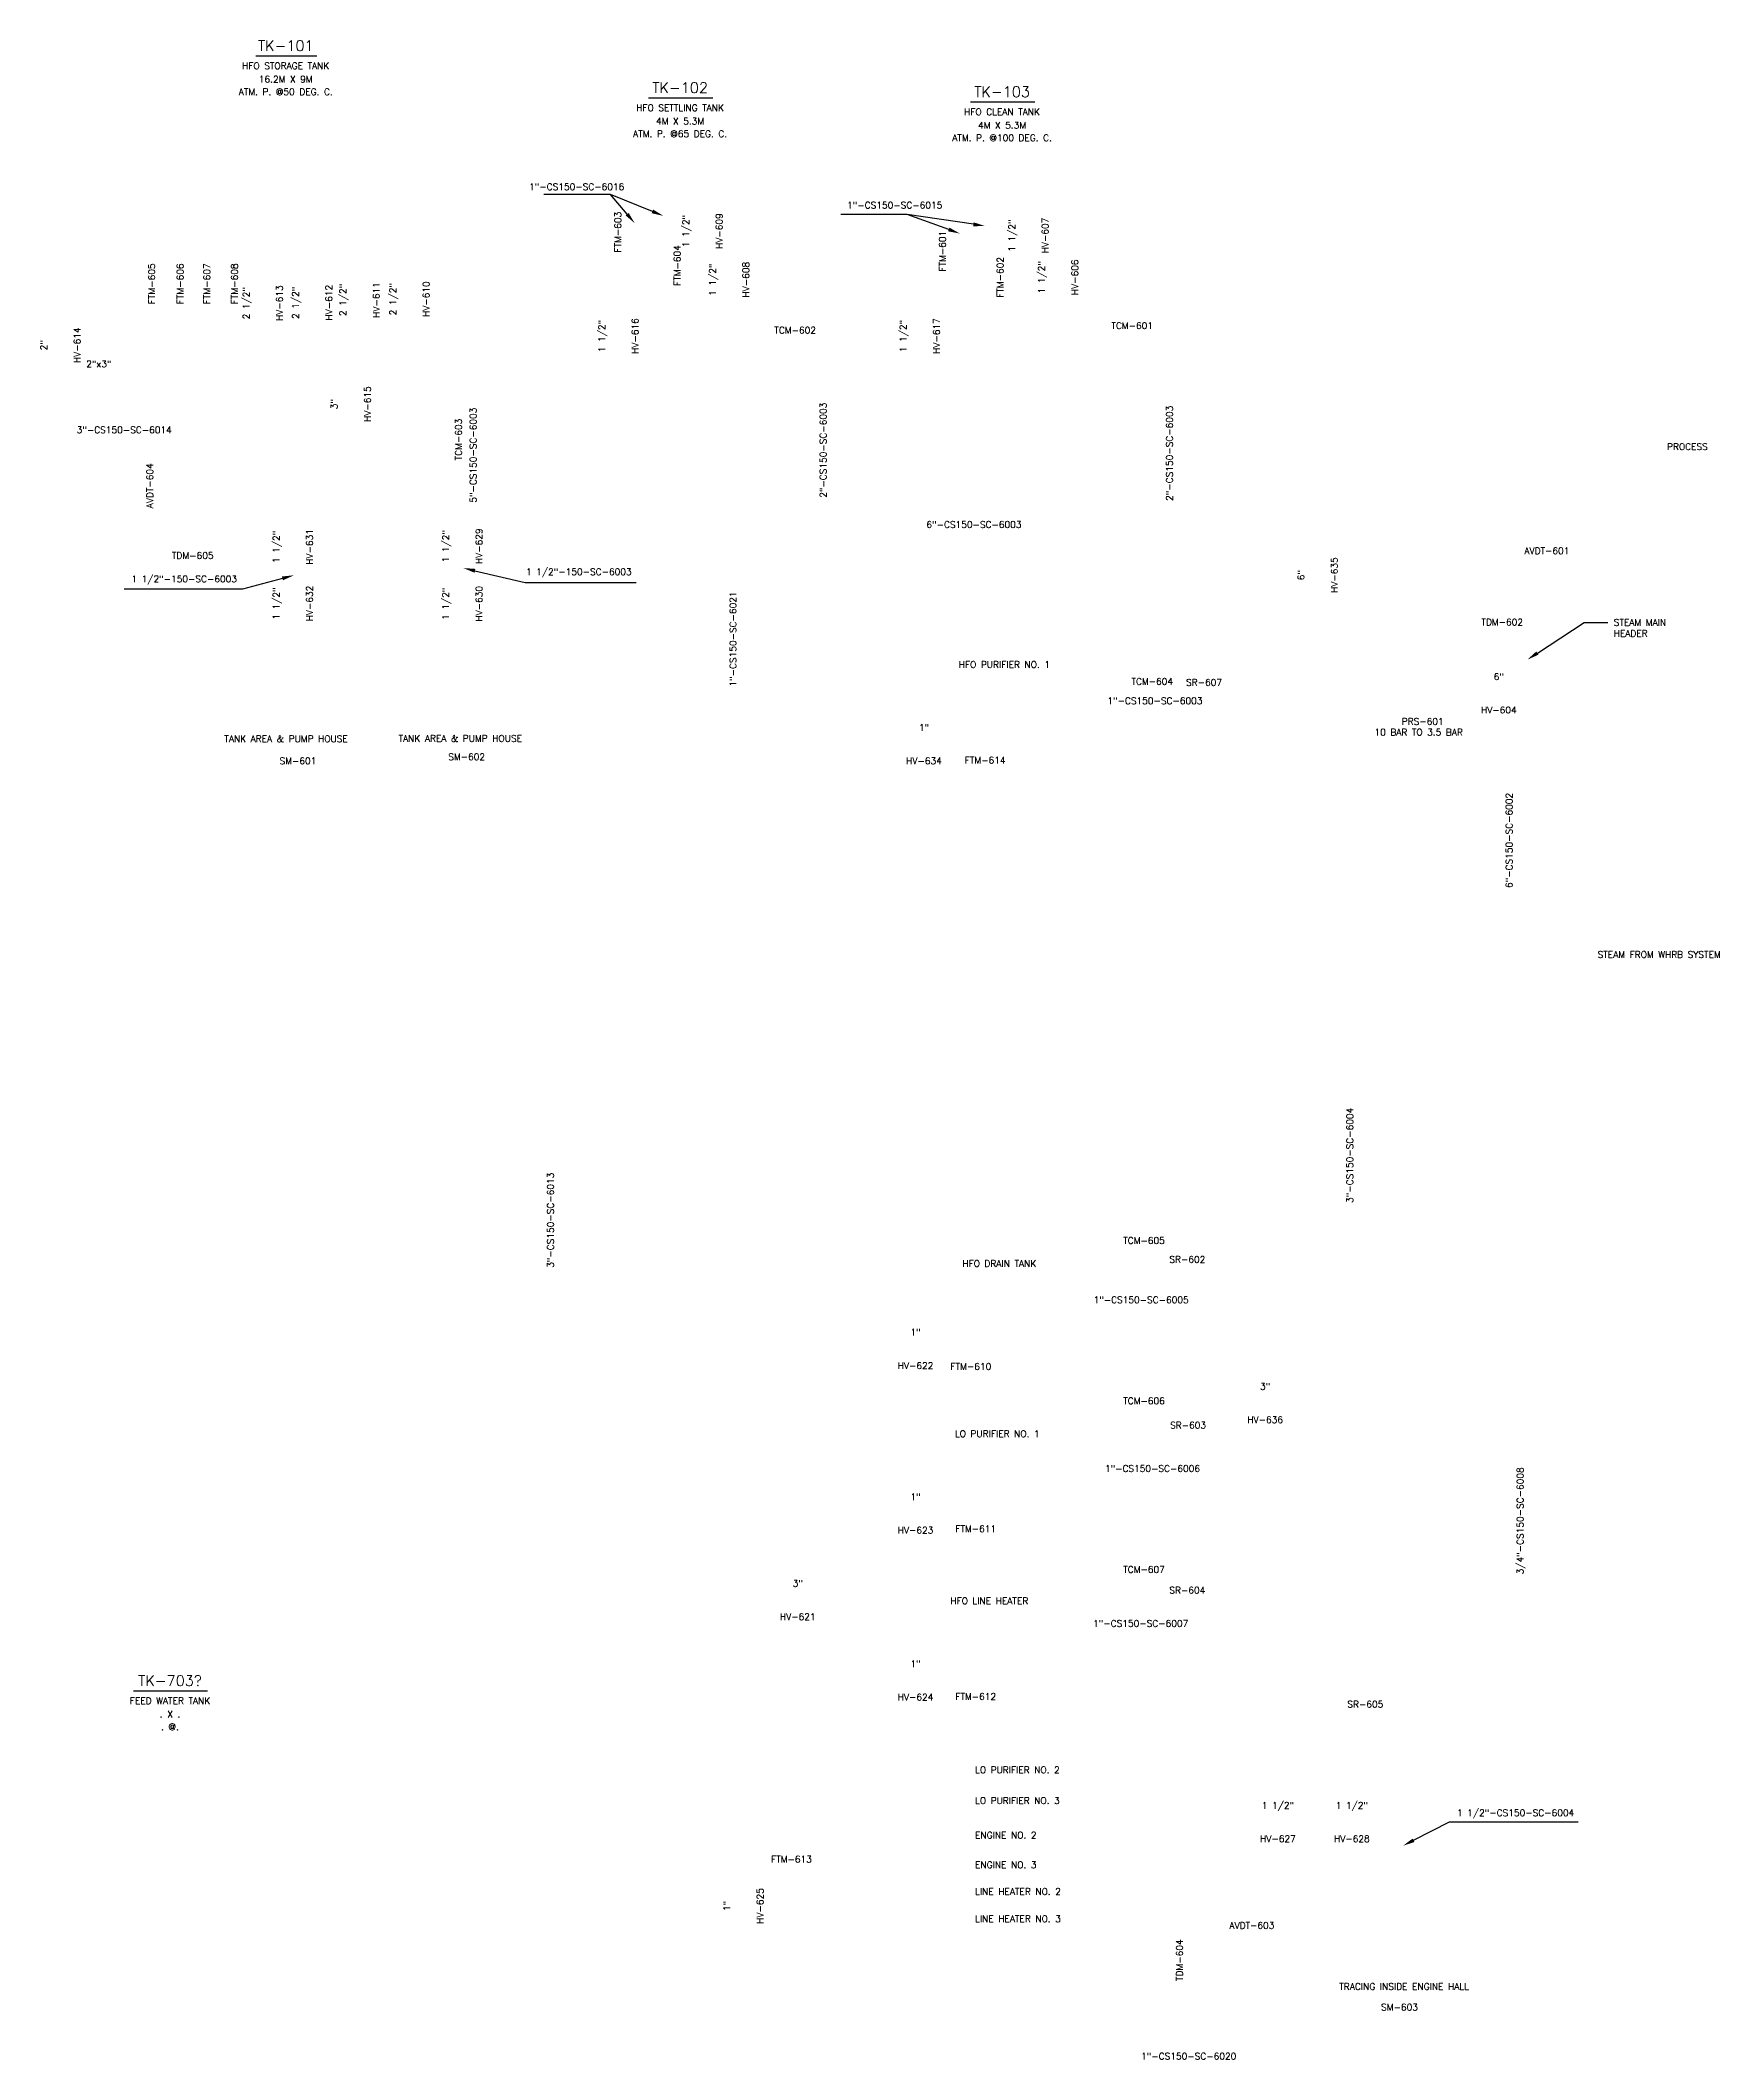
# Model space of a CAD drawing. Header units: inches. Extents: x -25.8 to 20.6, y -10.8 to 19.8.
# Drawn here: x -4.81 to 20.61, y -10.77 to 19.8 of the extents above; entities that cross this region are included whole.
import ezdxf
from ezdxf import colors
from ezdxf.entities.mleader import LeaderData, LeaderLine
from ezdxf.enums import TextEntityAlignment as Align
from ezdxf.math import Vec2, Vec3

# ---------------------------------------------------------------- set-up
doc = ezdxf.new("R2010")
doc.units = ezdxf.units.IN
doc.header["$MEASUREMENT"] = 0
doc.layers.add('Text', color=7, linetype='Continuous')
doc.styles.get("Standard").update_dxf_attribs({"font": 'romans.shx', "height": 0.1})

# ---------------------------------------------------------------- blocks, each defined once
blk = doc.blocks.new('*U87')
at = {"color": 0, "linetype": 'ByBlock', "lineweight": -3}
blk.add_line((-0.479, -0.152), (0.496, -0.152), dxfattribs=at)
at = {"color": 0, "linetype": 'ByBlock', "lineweight": -2}
for tag, height, p in [('#(TargetObject.Tag)', 0.16, (0, 0)), ('#(TargetObject.Description)', 0.1, (0, -0.304)), ('#(TargetObject.Width) X #(TargetObject.Height)', 0.1, (0, -0.508)), ('#(Tanks.DesignPressure) @#(Tanks.DesignTemperature)', 0.1, (0, -0.698))]:
    blk.add_attdef(tag, text='', height=height, dxfattribs=at).set_placement(p, align=Align.MIDDLE)
blk = doc.blocks.new('Pipeline Tag_block')
at = {"color": 0, "linetype": 'ByBlock', "lineweight": -2}
blk.add_attdef('#(TargetObject.Tag)', text='', height=0.1, dxfattribs=at).set_placement((0, 0), align=Align.MIDDLE_CENTER)
blk = doc.blocks.new('Tag_block')
at = {"color": 0, "linetype": 'ByBlock', "lineweight": -2}
blk.add_attdef('#(TargetObject.Tag)', text='', height=0.1, dxfattribs=at).set_placement((0, 0), align=Align.MIDDLE_CENTER)
blk = doc.blocks.new('Valve Label_block')
at = {"color": 0, "linetype": 'ByBlock', "lineweight": -2}
blk.add_attdef('#(TargetObject.Size)', text='', height=0.1, dxfattribs=at).set_placement((0, 0.1875), align=Align.BOTTOM_CENTER)
blk.add_attdef('#(TargetObject.Tag)', text='', height=0.1, dxfattribs=at).set_placement((0, -0.1875), align=Align.TOP_CENTER)
blk = doc.blocks.new('*U88')
at = {"color": 0, "linetype": 'ByBlock', "lineweight": -3}
blk.add_line((-0.455, -0.152), (0.471, -0.152), dxfattribs=at)
at = {"color": 0, "linetype": 'ByBlock', "lineweight": -2}
for tag, height, p in [('#(TargetObject.Tag)', 0.16, (0, 0)), ('#(TargetObject.Description)', 0.1, (0, -0.304)), ('#(TargetObject.Width) X #(TargetObject.Height)', 0.1, (0, -0.508)), ('#(Tanks.DesignPressure) @#(Tanks.DesignTemperature)', 0.1, (0, -0.698))]:
    blk.add_attdef(tag, text='', height=height, dxfattribs=at).set_placement(p, align=Align.MIDDLE)
blk = doc.blocks.new('AdjacentPipeReducerStyle_block')
at = {"color": 0, "linetype": 'ByBlock', "lineweight": -2}
blk.add_attdef('#(PipeLines.Size)x#(PipeLines.Size)', text='', height=0.1, dxfattribs=at).set_placement((0, 0), align=Align.MIDDLE_CENTER)
blk = doc.blocks.new('*U89')
at = {"color": 0, "linetype": 'ByBlock', "lineweight": -3}
blk.add_line((-0.553, -0.152), (0.569, -0.152), dxfattribs=at)
at = {"color": 0, "linetype": 'ByBlock', "lineweight": -2}
for tag, height, p in [('#(TargetObject.Tag)', 0.16, (0, 0)), ('#(TargetObject.Description)', 0.1, (0, -0.304)), ('#(TargetObject.Width) X #(TargetObject.Height)', 0.1, (0, -0.508)), ('#(Tanks.DesignPressure) @#(Tanks.DesignTemperature)', 0.1, (0, -0.698))]:
    blk.add_attdef(tag, text='', height=height, dxfattribs=at).set_placement(p, align=Align.MIDDLE)

msp = doc.modelspace()

# ---------------------------------------------------------------- block references
at = {"rotation": 90}
for p, values in [((3.932, 16.894), {'#(TargetObject.Tag)': 'FTM-603'}), ((8.846, 16.606), {'#(TargetObject.Tag)': 'FTM-601'}), ((4.831, 16.389), {'#(TargetObject.Tag)': 'FTM-604'}), ((-3.126, 16.112), {'#(TargetObject.Tag)': 'FTM-605'}), ((-2.695, 16.112), {'#(TargetObject.Tag)': 'FTM-606'}), ((-2.291, 16.112), {'#(TargetObject.Tag)': 'FTM-607'}), ((-1.873, 16.112), {'#(TargetObject.Tag)': 'FTM-608'}), ((9.72, 16.21), {'#(TargetObject.Tag)': 'FTM-602'}), ((1.52, 13.755), {'#(TargetObject.Tag)': 'TCM-603'}), ((-3.154, 13.055), {'#(TargetObject.Tag)': 'AVDT-604'}), ((12.437, -9.266), {'#(TargetObject.Tag)': 'TDM-604'})]:
    msp.add_blockref('Tag_block', p, dxfattribs=at).add_auto_attribs(values)
for name, p, values in [('Tag_block', (6.617, 15.409), {'#(TargetObject.Tag)': 'TCM-602'}), ('Tag_block', (11.72, 15.479), {'#(TargetObject.Tag)': 'TCM-601'}), ('AdjacentPipeReducerStyle_block', (-3.926, 14.899), {'#(PipeLines.Size)x#(PipeLines.Size)': '2"x3"'}), ('Tag_block', (-2.504, 11.998), {'#(TargetObject.Tag)': 'TDM-605'}), ('Tag_block', (17.999, 12.071), {'#(TargetObject.Tag)': 'AVDT-601'}), ('Tag_block', (17.322, 10.992), {'#(TargetObject.Tag)': 'TDM-602'}), ('Tag_block', (12.023, 10.093), {'#(TargetObject.Tag)': 'TCM-604'}), ('Tag_block', (12.808, 10.078), {'#(TargetObject.Tag)': 'SR-607'}), ('Tag_block', (16.118, 9.487), {'#(TargetObject.Tag)': 'PRS-601'}), ('Tag_block', (-0.911, 8.89), {'#(TargetObject.Tag)': 'SM-601'}), ('Tag_block', (1.643, 8.952), {'#(TargetObject.Tag)': 'SM-602'}), ('Tag_block', (9.494, 8.9), {'#(TargetObject.Tag)': 'FTM-614'}), ('Tag_block', (11.899, 1.628), {'#(TargetObject.Tag)': 'TCM-605'}), ('Tag_block', (12.555, 1.343), {'#(TargetObject.Tag)': 'SR-602'}), ('Tag_block', (9.277, -0.278), {'#(TargetObject.Tag)': 'FTM-610'}), ('Tag_block', (11.899, -0.799), {'#(TargetObject.Tag)': 'TCM-606'}), ('Tag_block', (12.567, -1.167), {'#(TargetObject.Tag)': 'SR-603'}), ('Tag_block', (9.351, -2.735), {'#(TargetObject.Tag)': 'FTM-611'}), ('Tag_block', (11.899, -3.35), {'#(TargetObject.Tag)': 'TCM-607'}), ('Tag_block', (12.554, -3.666), {'#(TargetObject.Tag)': 'SR-604'}), ('Tag_block', (9.351, -5.276), {'#(TargetObject.Tag)': 'FTM-612'}), ('Tag_block', (15.25, -5.391), {'#(TargetObject.Tag)': 'SR-605'}), ('Tag_block', (6.561, -7.738), {'#(TargetObject.Tag)': 'FTM-613'}), ('Tag_block', (13.533, -8.74), {'#(TargetObject.Tag)': 'AVDT-603'}), ('Tag_block', (15.767, -9.978), {'#(TargetObject.Tag)': 'SM-603'})]:
    msp.add_blockref(name, p).add_auto_attribs(values)
at = {"layer": 'Text'}
for name, p, values in [('*U88', (-1.096, 19.718), {'#(TargetObject.Tag)': 'TK-101', '#(TargetObject.Description)': 'HFO STORAGE TANK', '#(TargetObject.Width) X #(TargetObject.Height)': '16.2M X 9M', '#(Tanks.DesignPressure) @#(Tanks.DesignTemperature)': 'ATM. P. @50 DEG. C.'}), ('*U87', (4.875, 19.082), {'#(TargetObject.Tag)': 'TK-102', '#(TargetObject.Description)': 'HFO SETTLING TANK', '#(TargetObject.Width) X #(TargetObject.Height)': '4M X 5.3M', '#(Tanks.DesignPressure) @#(Tanks.DesignTemperature)': 'ATM. P. @65 DEG. C.'}), ('*U87', (9.75, 19.02), {'#(TargetObject.Tag)': 'TK-103', '#(TargetObject.Description)': 'HFO CLEAN TANK', '#(TargetObject.Width) X #(TargetObject.Height)': '4M X 5.3M', '#(Tanks.DesignPressure) @#(Tanks.DesignTemperature)': 'ATM. P. @100 DEG. C.'}), ('Pipeline Tag_block', (3.309, 17.582), {'#(TargetObject.Tag)': '1"-CS150-SC-6016'}), ('Pipeline Tag_block', (8.125, 17.302), {'#(TargetObject.Tag)': '1"-CS150-SC-6015'}), ('Pipeline Tag_block', (-3.541, 13.901), {'#(TargetObject.Tag)': '3"-CS150-SC-6014'}), ('Pipeline Tag_block', (9.324, 12.468), {'#(TargetObject.Tag)': '6"-CS150-SC-6003'}), ('Pipeline Tag_block', (-2.633, 11.644), {'#(TargetObject.Tag)': '1 1/2"-150-SC-6003'}), ('Pipeline Tag_block', (3.341, 11.753), {'#(TargetObject.Tag)': '1 1/2"-150-SC-6003'}), ('Valve Label_block', (17.271, 9.898), {'#(TargetObject.Size)': '6"', '#(TargetObject.Tag)': 'HV-604'}), ('Pipeline Tag_block', (12.064, 9.801), {'#(TargetObject.Tag)': '1"-CS150-SC-6003'}), ('Valve Label_block', (8.568, 9.128), {'#(TargetObject.Size)': '1"', '#(TargetObject.Tag)': 'HV-634'}), ('Pipeline Tag_block', (11.856, 0.73), {'#(TargetObject.Tag)': '1"-CS150-SC-6005'}), ('Valve Label_block', (8.44, -0.028), {'#(TargetObject.Size)': '1"', '#(TargetObject.Tag)': 'HV-622'}), ('Valve Label_block', (13.732, -0.847), {'#(TargetObject.Size)': '3"', '#(TargetObject.Tag)': 'HV-636'}), ('Pipeline Tag_block', (12.028, -1.824), {'#(TargetObject.Tag)': '1"-CS150-SC-6006'}), ('Valve Label_block', (8.44, -2.519), {'#(TargetObject.Size)': '1"', '#(TargetObject.Tag)': 'HV-623'}), ('Valve Label_block', (6.656, -3.829), {'#(TargetObject.Size)': '3"', '#(TargetObject.Tag)': 'HV-621'}), ('Pipeline Tag_block', (11.848, -4.168), {'#(TargetObject.Tag)': '1"-CS150-SC-6007'}), ('Valve Label_block', (8.44, -5.046), {'#(TargetObject.Size)': '1"', '#(TargetObject.Tag)': 'HV-624'}), ('*U89', (-2.848, -5.034), {'#(TargetObject.Tag)': 'TK-703?', '#(TargetObject.Description)': 'FEED WATER TANK', '#(TargetObject.Width) X #(TargetObject.Height)': '. X .', '#(Tanks.DesignPressure) @#(Tanks.DesignTemperature)': '. @.'}), ('Valve Label_block', (13.927, -7.19), {'#(TargetObject.Size)': '1 1/2"', '#(TargetObject.Tag)': 'HV-627'}), ('Valve Label_block', (15.046, -7.19), {'#(TargetObject.Size)': '1 1/2"', '#(TargetObject.Tag)': 'HV-628'}), ('Pipeline Tag_block', (17.525, -7.035), {'#(TargetObject.Tag)': '1 1/2"-CS150-SC-6004'}), ('Pipeline Tag_block', (12.576, -10.721), {'#(TargetObject.Tag)': '1"-CS150-SC-6020'})]:
    msp.add_blockref(name, p, dxfattribs=at).add_auto_attribs(values)
for name, p, rotation, values in [('Valve Label_block', (5.23, 16.911), 90, {'#(TargetObject.Size)': '1 1/2"', '#(TargetObject.Tag)': 'HV-609'}), ('Valve Label_block', (10.164, 16.843), 90, {'#(TargetObject.Size)': '1 1/2"', '#(TargetObject.Tag)': 'HV-607'}), ('Valve Label_block', (5.634, 16.175), 90, {'#(TargetObject.Size)': '1 1/2"', '#(TargetObject.Tag)': 'HV-608'}), ('Valve Label_block', (10.614, 16.211), 90, {'#(TargetObject.Size)': '1 1/2"', '#(TargetObject.Tag)': 'HV-606'}), ('Valve Label_block', (-1.429, 15.819), 90, {'#(TargetObject.Size)': '2 1/2"', '#(TargetObject.Tag)': 'HV-613'}), ('Valve Label_block', (-0.68, 15.826), 90.31036806707715, {'#(TargetObject.Size)': '2 1/2"', '#(TargetObject.Tag)': 'HV-612'}), ('Valve Label_block', (0.038, 15.868), 90, {'#(TargetObject.Size)': '2 1/2"', '#(TargetObject.Tag)': 'HV-611'}), ('Valve Label_block', (0.792, 15.88), 90, {'#(TargetObject.Size)': '2 1/2"', '#(TargetObject.Tag)': 'HV-610'}), ('Valve Label_block', (-4.493, 15.182), 90, {'#(TargetObject.Size)': '2"', '#(TargetObject.Tag)': 'HV-614'}), ('Valve Label_block', (3.956, 15.322), 90, {'#(TargetObject.Size)': '1 1/2"', '#(TargetObject.Tag)': 'HV-616'}), ('Valve Label_block', (8.518, 15.322), 90, {'#(TargetObject.Size)': '1 1/2"', '#(TargetObject.Tag)': 'HV-617'}), ('Valve Label_block', (-0.097, 14.291), 90, {'#(TargetObject.Size)': '3"', '#(TargetObject.Tag)': 'HV-615'}), ('Pipeline Tag_block', (1.742, 13.519), 90, {'#(TargetObject.Tag)': '5"-CS150-SC-6003'}), ('Pipeline Tag_block', (7.042, 13.594), 90, {'#(TargetObject.Tag)': '2"-CS150-SC-6003'}), ('Pipeline Tag_block', (12.284, 13.546), 90, {'#(TargetObject.Tag)': '2"-CS150-SC-6003'}), ('Valve Label_block', (-0.972, 12.129), 90, {'#(TargetObject.Size)': '1 1/2"', '#(TargetObject.Tag)': 'HV-631'}), ('Valve Label_block', (1.593, 12.139), 90, {'#(TargetObject.Size)': '1 1/2"', '#(TargetObject.Tag)': 'HV-629'}), ('Valve Label_block', (14.543, 11.702), 90, {'#(TargetObject.Size)': '6"', '#(TargetObject.Tag)': 'HV-635'}), ('Valve Label_block', (-0.972, 11.272), 90, {'#(TargetObject.Size)': '1 1/2"', '#(TargetObject.Tag)': 'HV-632'}), ('Valve Label_block', (1.593, 11.269), 90, {'#(TargetObject.Size)': '1 1/2"', '#(TargetObject.Tag)': 'HV-630'}), ('Pipeline Tag_block', (5.676, 10.735), 90, {'#(TargetObject.Tag)': '1"-CS150-SC-6021'}), ('Pipeline Tag_block', (17.426, 7.686), 90, {'#(TargetObject.Tag)': '6"-CS150-SC-6002'}), ('Pipeline Tag_block', (15.014, 2.918), 90, {'#(TargetObject.Tag)': '3"-CS150-SC-6004'}), ('Pipeline Tag_block', (2.913, 1.936), 90, {'#(TargetObject.Tag)': '3"-CS150-SC-6013'}), ('Pipeline Tag_block', (17.594, -2.615), 90, {'#(TargetObject.Tag)': '3/4"-CS150-SC-6008'}), ('Valve Label_block', (5.849, -8.446), 90.00000000000001, {'#(TargetObject.Size)': '1"', '#(TargetObject.Tag)': 'HV-625'})]:
    msp.add_blockref(name, p, dxfattribs=dict(at, rotation=rotation)).add_auto_attribs(values)

# ---------------------------------------------------------------- texts
msp.add_text('10 BAR TO 3.5 BAR', height=0.1).set_placement((15.389, 9.275))
at = {"char_height": 0.1, "attachment_point": 1}
for s, width, heights, insert in [('PROCESS', 2.45275, [0.245], (19.818, 13.697)), ('HFO PURIFIER NO. 1', 1.65484, [0.241], (9.095, 10.398)), ('TANK AREA & PUMP HOUSE', 2.22053, [0.283], (-2.025, 9.275)), ('TANK AREA & PUMP HOUSE', 2.22053, [0.283], (0.612, 9.281)), ('STEAM FROM WHRB SYSTEM', 2.45275, [0.245], (18.767, 6.008)), ('HFO DRAIN TANK', 1.65484, [0.241], (9.149, 1.33)), ('LO PURIFIER NO. 1', 1.65484, [0.241], (9.036, -1.246)), ('HFO LINE HEATER', 1.65484, [0.241], (8.967, -3.777)), ('LO PURIFIER NO. 2', 1.66028, [0.332], (9.341, -6.336)), ('LO PURIFIER NO. 3', 1.66028, [0.332], (9.341, -6.801)), ('ENGINE NO. 2', 1.66028, [0.332], (9.341, -7.324)), ('ENGINE NO. 3', 1.66028, [0.332], (9.341, -7.772)), ('LINE HEATER NO. 2', 1.66028, [0.332], (9.341, -8.178)), ('LINE HEATER NO. 3', 1.66028, [0.332], (9.341, -8.589)), ('TRACING INSIDE ENGINE HALL', 2.45275, [0.245], (14.856, -9.615))]:
    msp.add_mtext_dynamic_manual_height_columns(s, width=width, gutter_width=0.5, heights=heights, dxfattribs=dict(at, insert=insert))

# ---------------------------------------------------------------- leaders
ml = msp.add_multileader_mtext('Standard')
ml.set_content('', color=256)
ml.set_leader_properties()
ml.build(insert=Vec2(0, 0))
ml.multileader.update_dxf_attribs({"text_right_attachment_type": 6, "dogleg_length": 0.36, "arrow_head_size": 0.18})
ctx = ml.context
ctx.base_point, ctx.char_height, ctx.arrow_head_size, ctx.landing_gap_size, ctx.plane_origin = Vec3(2.724, 17.557), 0.18, 0.18, 0.09, Vec3(4.572, 17.141)
ctx.right_attachment, ctx.text_align_type = 6, 2
notes = []
notes.append((ctx, [(0, (1, 1, 0), (3.82, 17.467), (-1, 0), 0.917, [(0, [(4.623, 17.141)], 0, [])])]))
ctx.mtext.insert, ctx.mtext.alignment, ctx.mtext.flow_direction = Vec3(2.814, 17.647), 3, 5
ml = msp.add_multileader_mtext('Standard')
ml.set_content('', color=256)
ml.set_leader_properties()
ml.build(insert=Vec2(0, 0))
ml.multileader.update_dxf_attribs({"text_right_attachment_type": 6, "dogleg_length": 0.36, "arrow_head_size": 0.18})
ctx = ml.context
ctx.base_point, ctx.char_height, ctx.arrow_head_size, ctx.landing_gap_size, ctx.plane_origin = Vec3(3.28, 17.557), 0.18, 0.18, 0.09, Vec3(4.189, 17.029)
ctx.right_attachment, ctx.text_align_type = 6, 2
notes.append((ctx, [(0, (1, 1, 0), (3.82, 17.467), (-1, 0), 0.36, [(0, [(4.189, 17.029)], 0, [])])]))
ctx.mtext.insert, ctx.mtext.alignment, ctx.mtext.flow_direction = Vec3(3.37, 17.647), 3, 5
ml = msp.add_multileader_mtext('Standard')
ml.set_content('', color=256)
ml.set_leader_properties()
ml.build(insert=Vec2(0, 0))
ml.multileader.update_dxf_attribs({"text_right_attachment_type": 6, "dogleg_length": 0.36, "arrow_head_size": 0.18})
ctx = ml.context
ctx.base_point, ctx.char_height, ctx.arrow_head_size, ctx.landing_gap_size, ctx.plane_origin = Vec3(7.218, 17.253), 0.18, 0.18, 0.09, Vec3(9.494, 16.987)
ctx.right_attachment, ctx.text_align_type = 6, 2
notes.append((ctx, [(0, (1, 1, 0), (8.315, 17.163), (-1, 0), 0.917, [(0, [(9.494, 16.987)], 0, [])])]))
ctx.mtext.insert, ctx.mtext.alignment, ctx.mtext.flow_direction = Vec3(7.308, 17.343), 3, 5
ml = msp.add_multileader_mtext('Standard')
ml.set_content('', color=256)
ml.set_leader_properties()
ml.build(insert=Vec2(0, 0))
ml.multileader.update_dxf_attribs({"text_right_attachment_type": 6, "dogleg_length": 0.36, "arrow_head_size": 0.18})
ctx = ml.context
ctx.base_point, ctx.char_height, ctx.arrow_head_size, ctx.landing_gap_size, ctx.plane_origin = Vec3(7.775, 17.253), 0.18, 0.18, 0.09, Vec3(9.111, 16.874)
ctx.right_attachment, ctx.text_align_type = 6, 2
notes.append((ctx, [(0, (1, 1, 0), (8.315, 17.163), (-1, 0), 0.36, [(0, [(9.111, 16.874)], 0, [])])]))
ctx.mtext.insert, ctx.mtext.alignment, ctx.mtext.flow_direction = Vec3(7.865, 17.343), 3, 5
ml = msp.add_multileader_mtext('Standard')
ml.set_content('', color=256)
ml.set_leader_properties()
ml.build(insert=Vec2(0, 0))
ml.multileader.update_dxf_attribs({"text_right_attachment_type": 6, "dogleg_length": 0.36, "arrow_head_size": 0.18})
ctx = ml.context
ctx.base_point, ctx.char_height, ctx.arrow_head_size, ctx.landing_gap_size, ctx.plane_origin = Vec3(-3.632, 11.58), 0.18, 0.18, 0.09, Vec3(-0.972, 11.7)
ctx.right_attachment, ctx.text_align_type = 6, 2
notes.append((ctx, [(1, (1, 1, 0), (-1.749, 11.49), (-1, 0), 1.703, [(0, [(-0.972, 11.7)], 0, [])])]))
ctx.mtext.insert, ctx.mtext.alignment, ctx.mtext.flow_direction = Vec3(-3.542, 11.67), 3, 5
ml = msp.add_multileader_mtext('Standard')
ml.set_content('', color=256)
ml.set_leader_properties()
ml.build(insert=Vec2(0, 0))
ml.multileader.update_dxf_attribs({"text_right_attachment_type": 6, "dogleg_length": 0.36, "arrow_head_size": 0.18})
ctx = ml.context
ctx.base_point, ctx.char_height, ctx.arrow_head_size, ctx.landing_gap_size, ctx.plane_origin = Vec3(4.211, 11.59), 0.18, 0.18, 0.09, Vec3(1.593, 11.704)
ctx.right_attachment = 6
notes.append((ctx, [(0, (1, 1, 0), (2.531, 11.59), (1, 0), 1.681, [(0, [(1.593, 11.809)], 0, [])])]))
ctx.mtext.insert, ctx.mtext.flow_direction = Vec3(4.301, 11.68), 5
ml = msp.add_multileader_mtext('Standard')
ml.set_content('STEAM MAIN \\PHEADER', color=256)
ml.set_leader_properties()
ml.build(insert=Vec2(0, 0))
ml.multileader.update_dxf_attribs({"text_right_attachment_type": 6, "dogleg_length": 0.36, "arrow_head_size": 0.18})
ctx = ml.context
ctx.base_point, ctx.char_height, ctx.arrow_head_size, ctx.landing_gap_size, ctx.plane_origin = Vec3(18.921, 10.986), 0.1, 0.18, 0.09, Vec3(17.704, 10.423)
ctx.right_attachment = 6
notes.append((ctx, [(1, (1, 1, 0), (18.561, 10.986), (1, 0), 0.36, [(0, [(17.704, 10.423)], 0, [])])]))
ctx.mtext.insert, ctx.mtext.flow_direction = Vec3(19.011, 11.036), 5
ml = msp.add_multileader_mtext('Standard')
ml.set_content('', color=256)
ml.set_leader_properties()
ml.build(insert=Vec2(0, 0))
ml.multileader.update_dxf_attribs({"text_right_attachment_type": 6, "dogleg_length": 0.36, "arrow_head_size": 0.18})
ctx = ml.context
ctx.base_point, ctx.char_height, ctx.arrow_head_size, ctx.landing_gap_size, ctx.plane_origin = Vec3(18.475, -7.172), 0.18, 0.18, 0.09, Vec3(15.82, -7.533)
ctx.right_attachment = 6
notes.append((ctx, [(0, (1, 1, 0), (16.526, -7.172), (1, 0), 1.948, [(0, [(15.82, -7.533)], 0, [])])]))
ctx.mtext.insert, ctx.mtext.flow_direction = Vec3(18.565, -7.082), 5
for ctx, leaders in notes:
    for number, flags, end, landing, length, lines in leaders:
        leader = LeaderData()
        leader.index, (leader.has_last_leader_line, leader.has_dogleg_vector, leader.attachment_direction) = number, flags
        leader.last_leader_point, leader.dogleg_vector, leader.dogleg_length = Vec3(end), Vec3(landing), length
        for number, points, colour, breaks in lines:
            line = LeaderLine()
            line.index, line.vertices, line.color, line.breaks = number, Vec3.list(points), colors.encode_raw_color(colour), breaks
            leader.lines.append(line)
        ctx.leaders.append(leader)

doc.saveas('drawing.dxf')
